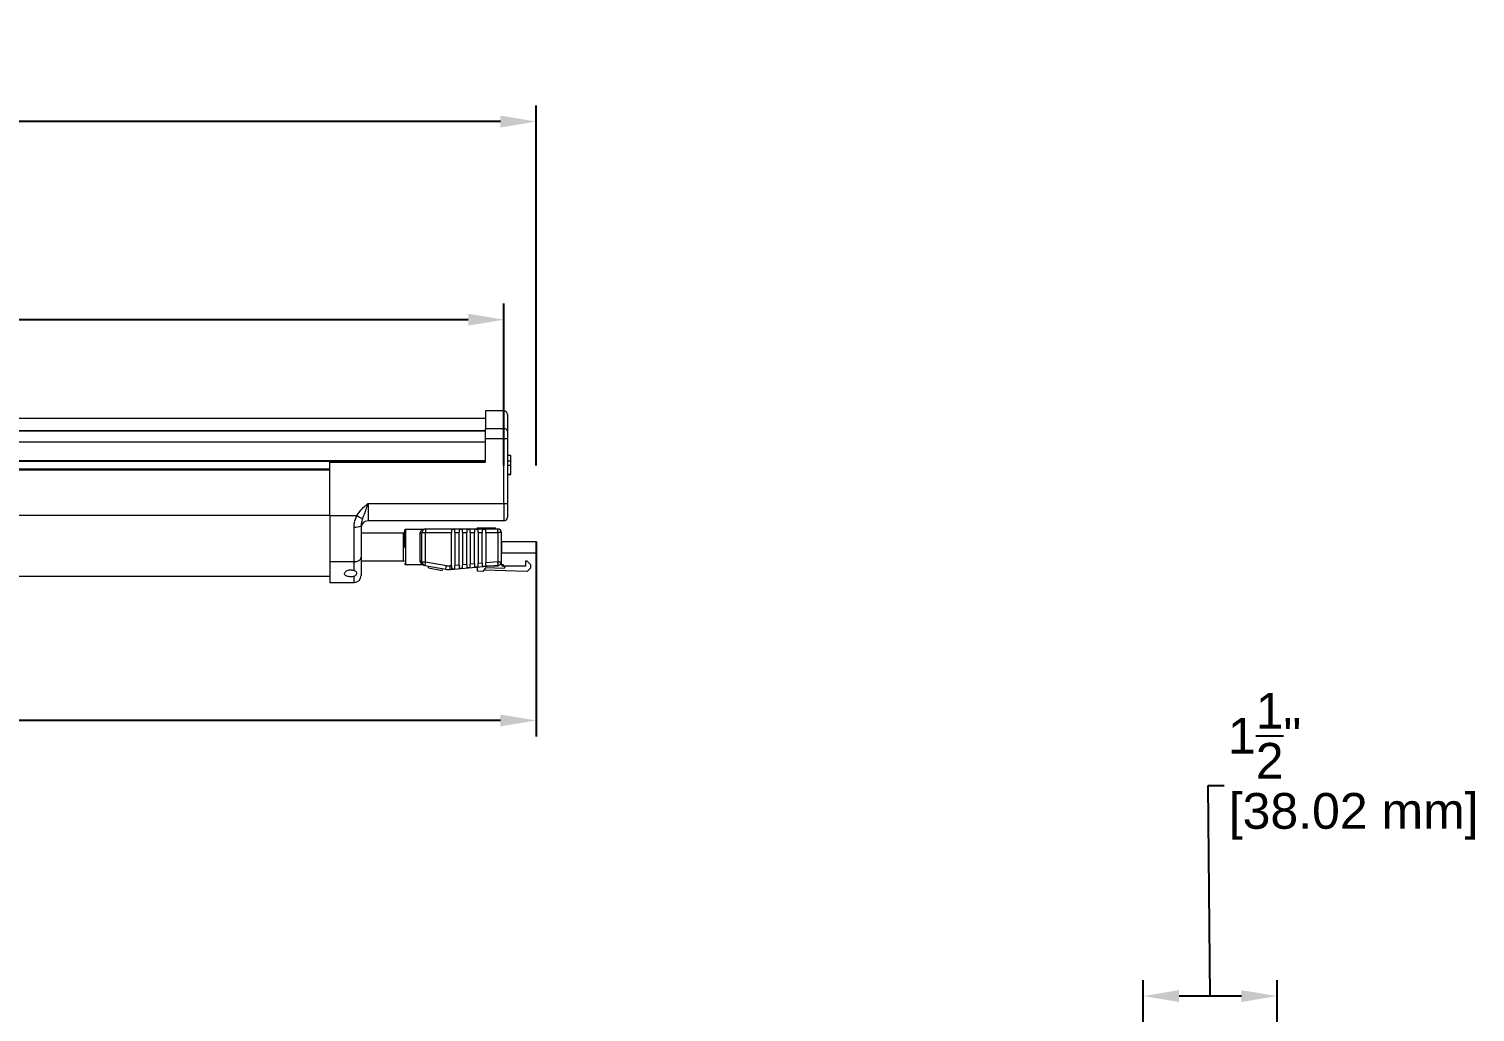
# Model space of a CAD drawing. Header units: inches. Extents: x 0 to 60, y -9.1 to 13.3.
# Drawn here: x 39.79 to 55.96, y 2.29 to 13.28 of the extents above; entities that cross this region are included whole.
import ezdxf

# ---------------------------------------------------------------- set-up
doc = ezdxf.new("R2010")
doc.units = ezdxf.units.IN
doc.header["$MEASUREMENT"] = 0
doc.layers.add('Dim', color=1, linetype='Continuous', lineweight=25)
doc.layers.add('轮廓线层', color=7, linetype='Continuous', lineweight=25)
doc.styles.get("Standard").update_dxf_attribs({"font": 'Arial.ttf'})
doc.dimstyles.new('.1 DIM', dxfattribs={"dimscale": 0, "dimtxt": 0.4, "dimasz": 0.4, "dimexe": 0.18, "dimexo": 0.0625, "dimgap": 0.09, "dimtad": 0, "dimtih": 1, "dimtoh": 1, "dimdec": 5, "dimzin": 0, "dimdsep": 46, "dimlunit": 4, "dimtxsty": 'Standard', "dimcen": 0.09, "dimadec": 0, "dimazin": 0, "dimtfac": 1, "dimtdec": 5, "dimtofl": 0, "dimtmove": 0, "dimatfit": 3, "dimfxl": 1, "dimtolj": 1, "dimtzin": 0, "dimarcsym": 0})

# ---------------------------------------------------------------- blocks, each defined once
blk = doc.blocks.new('*D36')
at = {"layer": 'Defpoints', "color": 0, "transparency": 16777216}
for p in [(52.253, 2.47), (52.253, 0.866), (53.75, 0.866)]:
    blk.add_point(p, dxfattribs=at)
at = {"layer": 'Dim', "color": 0, "lineweight": -2, "transparency": 16777216}
for p, q in [((53.001, 2.47), (52.977, 4.824)), ((52.977, 4.824), (53.157, 4.824)), ((52.253, 0.929), (52.253, 2.65)), ((53.75, 0.929), (53.75, 2.65)), ((53.35, 2.47), (52.653, 2.47))]:
    blk.add_line(p, q, dxfattribs=at)
at = {"layer": 'Dim', "color": 0, "transparency": 16777216}
for points in [[(52.653, 2.537), (52.653, 2.404), (52.253, 2.47)], [(53.35, 2.537), (53.35, 2.404), (53.75, 2.47)]]:
    blk.add_solid(points, dxfattribs=at)
at = {"layer": 'Dim', "color": 0, "transparency": 16777216, "char_height": 0.4, "attachment_point": 5}
for s, insert in [('\\A1;1{\\H1x;\\S1/2;}"', (53.61, 5.38)), ('\\A1;[38.02 mm]', (54.606, 4.48))]:
    blk.add_mtext(s, dxfattribs=dict(at, insert=insert))
blk = doc.blocks.new('*D40')
at = {"layer": 'Defpoints', "color": 0, "transparency": 16777216}
for p in [(45.103, 10.031), (0.209, 8.338), (45.103, 8.338)]:
    blk.add_point(p, dxfattribs=at)
at = {"layer": 'Dim', "color": 0, "lineweight": -2, "transparency": 16777216}
for p, q in [((0.209, 8.401), (0.209, 10.211)), ((45.103, 8.401), (45.103, 10.211)), ((0.609, 10.031), (20.918, 10.031)), ((44.703, 10.031), (24.394, 10.031))]:
    blk.add_line(p, q, dxfattribs=at)
at = {"layer": 'Dim', "color": 0, "transparency": 16777216}
for points in [[(0.609, 10.098), (0.609, 9.964), (0.209, 10.031)], [(44.703, 10.098), (44.703, 9.964), (45.103, 10.031)]]:
    blk.add_solid(points, dxfattribs=at)
at = {"layer": 'Dim', "color": 0, "transparency": 16777216, "char_height": 0.4, "attachment_point": 5}
for s, insert in [('\\A1;3\'-8{\\H1x;\\S29/32;}"', (22.656, 10.594)), ('\\A1;[1140.29 mm]', (22.656, 9.686))]:
    blk.add_mtext(s, dxfattribs=dict(at, insert=insert))
blk = doc.blocks.new('*D41')
at = {"layer": 'Defpoints', "color": 0, "transparency": 16777216}
for p in [(45.463, 12.246), (0.209, 8.338), (45.463, 8.338)]:
    blk.add_point(p, dxfattribs=at)
at = {"layer": 'Dim', "color": 0, "lineweight": -2, "transparency": 16777216}
for p, q in [((0.209, 8.401), (0.209, 12.426)), ((45.463, 8.401), (45.463, 12.426)), ((0.609, 12.246), (21.098, 12.246)), ((45.063, 12.246), (24.574, 12.246))]:
    blk.add_line(p, q, dxfattribs=at)
at = {"layer": 'Dim', "color": 0, "transparency": 16777216}
for points in [[(0.609, 12.313), (0.609, 12.179), (0.209, 12.246)], [(45.063, 12.313), (45.063, 12.179), (45.463, 12.246)]]:
    blk.add_solid(points, dxfattribs=at)
at = {"layer": 'Dim', "color": 0, "transparency": 16777216, "char_height": 0.4, "attachment_point": 5}
for s, insert in [('\\A1;3\'-9{\\H1x;\\S1/4;}"', (22.836, 12.801)), ('\\A1;[1149.45 mm]', (22.836, 11.901))]:
    blk.add_mtext(s, dxfattribs=dict(at, insert=insert))
blk = doc.blocks.new('*D42')
at = {"layer": 'Defpoints', "color": 0, "transparency": 16777216}
for p in [(0.041, 7.59), (45.463, 7.59), (45.463, 5.551)]:
    blk.add_point(p, dxfattribs=at)
at = {"layer": 'Dim', "color": 0, "lineweight": -2, "transparency": 16777216}
for p, q in [((0.041, 7.527), (0.041, 5.371)), ((45.463, 7.527), (45.463, 5.371)), ((0.441, 5.551), (21.014, 5.551)), ((45.063, 5.551), (24.49, 5.551))]:
    blk.add_line(p, q, dxfattribs=at)
at = {"layer": 'Dim', "color": 0, "transparency": 16777216}
for points in [[(0.441, 5.618), (0.441, 5.485), (0.041, 5.551)], [(45.063, 5.618), (45.063, 5.485), (45.463, 5.551)]]:
    blk.add_solid(points, dxfattribs=at)
at = {"layer": 'Dim', "color": 0, "transparency": 16777216, "char_height": 0.4, "attachment_point": 5}
for s, insert in [('\\A1;3\'-9{\\H1x;\\S7/16;}"', (22.752, 6.109)), ('\\A1;[1153.73 mm]', (22.752, 5.207))]:
    blk.add_mtext(s, dxfattribs=dict(at, insert=insert))

msp = doc.modelspace()

# ---------------------------------------------------------------- linework, layer by layer
at = {"color": 7, "linetype": 'Continuous', "lineweight": 15}
for p, q in [((40.337004, 8.927869), (0.454904, 8.927869)), ((44.896124, 8.927869), (40.337004, 8.927869)), ((45.102738, 9.010915), (44.896124, 9.010915)), ((44.896124, 9.010915), (44.896124, 8.814534)), ((45.141722, 8.971931), (45.141722, 8.781482)), ((40.337004, 8.786862), (0.454904, 8.786862)), ((44.896124, 8.786862), (40.337004, 8.786862)), ((44.896124, 8.814534), (45.102738, 8.814534)), ((44.896124, 8.69885), (44.896124, 8.814534)), ((45.102738, 8.69885), (45.102738, 8.814534)), ((45.141722, 8.781482), (45.141722, 8.69885)), ((45.102738, 8.69885), (44.896124, 8.69885)), ((44.896124, 8.438882), (44.896124, 8.69885)), ((45.141722, 8.69885), (45.102738, 8.69885)), ((45.102738, 7.977845), (45.102738, 8.69885)), ((45.141722, 8.69885), (45.141722, 7.977845)), ((40.337004, 8.446679), (38.842243, 8.446679)), ((44.896124, 8.446679), (40.337004, 8.446679)), ((43.15355, 7.841618), (43.15355, 8.438882)), ((43.15355, 8.438882), (44.896124, 8.438882)), ((45.180706, 8.51232), (45.141722, 8.51232)), ((45.180706, 8.448887), (45.141722, 8.448887)), ((45.180706, 8.453411), (45.180706, 8.51232)), ((38.842243, 8.360914), (40.337004, 8.360914)), ((40.337004, 8.360914), (43.15355, 8.360914)), ((45.180706, 8.400089), (45.141722, 8.400089)), ((45.180706, 8.299364), (45.141722, 8.299364)), ((45.180706, 8.296543), (45.141722, 8.296543)), ((45.180706, 8.299364), (45.180706, 8.400089)), ((43.582371, 7.977845), (43.582371, 7.782926)), ((43.582371, 7.977845), (45.102738, 7.977845)), ((45.102738, 7.977845), (45.141722, 7.977845)), ((45.102738, 7.977845), (45.102738, 7.782926)), ((45.141722, 7.977845), (45.141722, 7.82191)), ((43.15355, 7.841618), (43.457461, 7.841618)), ((43.15355, 7.841618), (43.15355, 7.324124)), ((43.457461, 7.841618), (43.504403, 7.904886)), ((45.102738, 7.782926), (43.582371, 7.782926)), ((43.426436, 7.324124), (43.426436, 7.713487)), ((43.504403, 7.726834), (43.504403, 7.37436)), ((43.978056, 7.646483), (43.504403, 7.646483)), ((44.198364, 7.685466), (44.001446, 7.685466)), ((44.165178, 7.337253), (44.165178, 7.637623)), ((44.18467, 7.65233), (44.223654, 7.65233)), ((44.18467, 7.321923), (44.18467, 7.65233)), ((44.223654, 7.691314), (44.223654, 7.65233)), ((45.034517, 7.691314), (44.223654, 7.691314)), ((44.223654, 7.65233), (44.516033, 7.65233)), ((44.223654, 7.321923), (44.223654, 7.65233)), ((44.516033, 7.690526), (44.555016, 7.690526)), ((44.516033, 7.690526), (44.516033, 7.65233)), ((44.516033, 7.280142), (44.516033, 7.65233)), ((44.555016, 7.65233), (44.555016, 7.690526)), ((44.555016, 7.65233), (44.601797, 7.65233)), ((44.555016, 7.65233), (44.555016, 7.283552)), ((44.601797, 7.690526), (44.64078, 7.690526)), ((44.601797, 7.690526), (44.601797, 7.65233)), ((44.601797, 7.287645), (44.601797, 7.65233)), ((44.64078, 7.65233), (44.64078, 7.690526)), ((44.64078, 7.65233), (44.687561, 7.65233)), ((44.64078, 7.65233), (44.64078, 7.291056)), ((44.687561, 7.690526), (44.726545, 7.690526)), ((44.687561, 7.690526), (44.687561, 7.65233)), ((44.687561, 7.295149), (44.687561, 7.65233)), ((44.726545, 7.65233), (44.726545, 7.690526)), ((44.726545, 7.65233), (44.773325, 7.65233)), ((44.726545, 7.65233), (44.726545, 7.298559)), ((44.773325, 7.690526), (44.812309, 7.690526)), ((44.773325, 7.690526), (44.773325, 7.65233)), ((44.773325, 7.302652), (44.773325, 7.65233)), ((44.801166, 7.699111), (44.801166, 7.691314)), ((44.805064, 7.703009), (44.831411, 7.703009)), ((44.812309, 7.65233), (44.812309, 7.690526)), ((44.812309, 7.65233), (44.85909, 7.65233)), ((44.812309, 7.65233), (44.812309, 7.306063)), ((44.831411, 7.703009), (44.827512, 7.699111)), ((44.827512, 7.699111), (44.827512, 7.691314)), ((44.983448, 7.699111), (44.827512, 7.699111)), ((44.831411, 7.703009), (44.979549, 7.703009)), ((44.85909, 7.690526), (44.898074, 7.690526)), ((44.85909, 7.690526), (44.85909, 7.65233)), ((44.85909, 7.310155), (44.85909, 7.65233)), ((44.898074, 7.65233), (44.898074, 7.690526)), ((44.898074, 7.65233), (45.034517, 7.65233)), ((44.898074, 7.65233), (44.898074, 7.313566)), ((44.979549, 7.703009), (44.983448, 7.699111)), ((44.979549, 7.703009), (45.005973, 7.703009)), ((44.983448, 7.699111), (44.983448, 7.691314)), ((45.009872, 7.691314), (45.009872, 7.699111)), ((45.034517, 7.65233), (45.034517, 7.691314)), ((45.0735, 7.65233), (45.034517, 7.65233)), ((45.034517, 7.65233), (45.034517, 7.325503)), ((45.0735, 7.325503), (45.0735, 7.65233)), ((45.0735, 7.552265), (45.0735, 7.425568)), ((45.0735, 7.552265), (45.463338, 7.552265)), ((43.426436, 7.324124), (43.15355, 7.324124)), ((43.15355, 7.324124), (43.15355, 7.09313)), ((43.426436, 7.226414), (43.426436, 7.324124)), ((43.504403, 7.37436), (43.504403, 7.171097)), ((43.504403, 7.334613), (43.978056, 7.334613)), ((44.001446, 7.295629), (44.187274, 7.295629)), ((44.216885, 7.283532), (44.452003, 7.242074)), ((44.458773, 7.280466), (44.223654, 7.321923)), ((44.516033, 7.280142), (44.499441, 7.27869)), ((44.502838, 7.239855), (45.037914, 7.286668)), ((44.516033, 7.280142), (44.516033, 7.2418)), ((44.601797, 7.287645), (44.555016, 7.283552)), ((44.555016, 7.24521), (44.555016, 7.283552)), ((44.601797, 7.287645), (44.601797, 7.249303)), ((44.687561, 7.295149), (44.64078, 7.291056)), ((44.64078, 7.252714), (44.64078, 7.291056)), ((44.687561, 7.295149), (44.687561, 7.256807)), ((44.773325, 7.302652), (44.726545, 7.298559)), ((44.726545, 7.260217), (44.726545, 7.298559)), ((44.773325, 7.302652), (44.773325, 7.26431)), ((44.85909, 7.310155), (44.812309, 7.306063)), ((44.812309, 7.267721), (44.812309, 7.306063)), ((44.85909, 7.310155), (44.85909, 7.271813)), ((45.034517, 7.325503), (44.898074, 7.313566)), ((44.898074, 7.275224), (44.898074, 7.313566)), ((45.034517, 7.325503), (45.0735, 7.325503)), ((45.0735, 7.425568), (45.463338, 7.425568)), ((45.0735, 7.29368), (45.0735, 7.325503)), ((45.0735, 7.29368), (45.092992, 7.29368)), ((45.092992, 7.29368), (45.092992, 7.274188)), ((45.342489, 7.332834), (45.342489, 7.274358)), ((45.36198, 7.332834), (45.342489, 7.332834)), ((45.400964, 7.29385), (45.36198, 7.332834)), ((45.400964, 7.29385), (45.400964, 7.254866)), ((2.197479, 7.1633), (40.337004, 7.1633)), ((40.337004, 7.1633), (43.15355, 7.1633)), ((44.2592, 7.256278), (44.262585, 7.275474)), ((44.2592, 7.256278), (44.412766, 7.2292)), ((44.412766, 7.2292), (44.416151, 7.248396)), ((44.555016, 7.24521), (44.516033, 7.2418)), ((44.64078, 7.252714), (44.601797, 7.249303)), ((44.726545, 7.260217), (44.687561, 7.256807)), ((44.812309, 7.267721), (44.773325, 7.26431)), ((44.808411, 7.21961), (44.808411, 7.266589)), ((44.866851, 7.21757), (44.808411, 7.21961)), ((44.898074, 7.275224), (44.85909, 7.271813)), ((44.898871, 7.260061), (44.866851, 7.21757)), ((45.36198, 7.215882), (44.878307, 7.232773)), ((45.034517, 7.274188), (44.895265, 7.274188)), ((44.898871, 7.260061), (45.100381, 7.253024)), ((45.342489, 7.274358), (45.092992, 7.274188)), ((45.112484, 7.274188), (45.112484, 7.264712)), ((45.36198, 7.215882), (45.400964, 7.254866)), ((43.15355, 7.09313), (43.426436, 7.09313))]:
    msp.add_line(p, q, dxfattribs=at)
at = {"color": 8, "linetype": 'Continuous', "lineweight": 15}
for p, q in [((45.102738, 8.814534), (45.102738, 9.010915)), ((40.337004, 8.786387), (0.454904, 8.786387)), ((44.896124, 8.786387), (40.337004, 8.786387)), ((40.337004, 8.661919), (0.454904, 8.661919)), ((44.896124, 8.661919), (40.337004, 8.661919)), ((38.842243, 8.458374), (40.337004, 8.458374)), ((40.337004, 8.458374), (44.896124, 8.458374)), ((38.842243, 8.364813), (40.337004, 8.364813)), ((38.842243, 8.353118), (40.337004, 8.353118)), ((40.337004, 8.364813), (43.15355, 8.364813)), ((40.337004, 8.353118), (43.15355, 8.353118)), ((8.964763, 7.845516), (40.337004, 7.845516)), ((40.337004, 7.845516), (43.15355, 7.845516)), ((43.978056, 7.334613), (43.978056, 7.646483)), ((44.001446, 7.685466), (44.001446, 7.48635)), ((44.827512, 7.699111), (44.801166, 7.699111)), ((45.009872, 7.699111), (44.983448, 7.699111)), ((44.001446, 7.48635), (44.001446, 7.295629)), ((43.426436, 7.09313), (43.426436, 7.162344))]:
    msp.add_line(p, q, dxfattribs=at)
at = {"color": 7, "linetype": 'Continuous', "lineweight": 15, "flags": 128}
for points in [[(43.457461, 7.841618), (43.467347, 7.836013), (43.477022, 7.830527), (43.486278, 7.825278), (43.49492, 7.820379), (43.502761, 7.815933), (43.509635, 7.812035), (43.515394, 7.80877), (43.519916, 7.806206)], [(44.223654, 7.321923), (44.216049, 7.321923), (44.208736, 7.321923), (44.201996, 7.321923), (44.196088, 7.321923), (44.19124, 7.321923), (44.187638, 7.321923), (44.185419, 7.321923), (44.18467, 7.321923)], [(44.223654, 7.321923), (44.222334, 7.314434), (44.221064, 7.307232), (44.219893, 7.300594), (44.218867, 7.294777), (44.218026, 7.290002), (44.2174, 7.286454), (44.217015, 7.28427), (44.216885, 7.283532)], [(44.502838, 7.239855), (44.502773, 7.240601), (44.50258, 7.242811), (44.502266, 7.2464), (44.501843, 7.251229), (44.501329, 7.257114), (44.500741, 7.263828), (44.500104, 7.271114), (44.499441, 7.27869)], [(45.037914, 7.286668), (45.037849, 7.287414), (45.037655, 7.289624), (45.037342, 7.293213), (45.036919, 7.298042), (45.036404, 7.303927), (45.035817, 7.310642), (45.03518, 7.317927), (45.034517, 7.325503)], [(45.04743, 7.28872), (45.042691, 7.281948), (45.034517, 7.274188)]]:
    msp.add_lwpolyline(points, dxfattribs=at)
at = {"color": 7, "linetype": 'Continuous', "lineweight": 15}
for centre, radius, start, end in [((45.102738, 8.971931), 0.038984, 0, 90), ((45.105478, 8.77825), 0.036387, 5.0948975, 94.3189551), ((43.582371, 7.704958), 0.077968, 90, 180), ((45.102738, 7.82191), 0.038984, 270, 0), ((43.445357, 7.83736), 0.12531, 261.3156623, 298.1125678), ((43.978056, 7.658178), 0.011695, 270, 0), ((44.223654, 7.65233), 0.038984, 90, 180), ((44.805064, 7.699111), 0.003898, 90, 180), ((45.005973, 7.699111), 0.003898, 0, 90), ((45.034516, 7.65233), 0.038984, 0, 90), ((43.978056, 7.322917), 0.011695, 0, 90), ((44.167037, 7.31956), 0.01779, 7.6344443, 95.998031), ((44.223654, 7.321924), 0.038984, 180.0001243, 260), ((44.48585, 7.434032), 0.155935, 260.0001525, 275), ((45.034516, 7.325503), 0.038984, 275, 0), ((45.092992, 7.29368), 0.019492, 180, 270), ((43.426436, 7.171097), 0.077968, 270, 0), ((44.48585, 7.434032), 0.194919, 260, 275), ((45.100789, 7.264712), 0.011695, 268, 0)]:
    msp.add_arc(centre, radius, start, end, dxfattribs=at)
for points, knots in [([(45.180706, 8.400089), (45.180706, 8.407551), (45.180706, 8.422467), (45.180706, 8.438735), (45.180706, 8.447626), (45.180706, 8.448467), (45.180706, 8.448887)], [0, 0, 0, 0, 0.279571564, 0.558819701, 0.779232956, 1, 1, 1, 1]), ([(43.504403, 7.904886), (43.515521, 7.916313), (43.540249, 7.941729), (43.567373, 7.964861), (43.582247, 7.977737), (43.582371, 7.977845)], [0, 0, 0, 0, 0.447530161, 0.995382602, 1, 1, 1, 1]), ([(43.582371, 7.977845), (43.582309, 7.977666), (43.578598, 7.966951), (43.571259, 7.945795), (43.557267, 7.906111), (43.5396, 7.859317), (43.526507, 7.823989), (43.519916, 7.806206)], [0, 0, 0, 0, 0.002977909, 0.178910351, 0.353024678, 0.674332367, 1, 1, 1, 1]), ([(43.426436, 7.713487), (43.427132, 7.729184), (43.42909, 7.773309), (43.446345, 7.814853), (43.457461, 7.841618)], [0, 0, 0, 0, 0.355754138, 1, 1, 1, 1]), ([(43.519916, 7.806206), (43.514364, 7.788568), (43.506051, 7.762162), (43.504814, 7.735641), (43.504403, 7.726834)], [0, 0, 0, 0, 0.667914937, 1, 1, 1, 1]), ([(44.001446, 7.685466), (43.999772, 7.685256), (43.996287, 7.684818), (43.992344, 7.681592), (43.990084, 7.677599), (43.989859, 7.674901), (43.989751, 7.673606)], [0, 0, 0, 0, 0.270669338, 0.563205171, 0.790385442, 1, 1, 1, 1]), ([(43.989751, 7.673761), (43.989751, 7.672528), (43.989751, 7.670099), (43.989751, 7.653439), (43.989751, 7.629939), (43.989751, 7.594289), (43.989751, 7.546946), (43.989751, 7.507843), (43.989751, 7.490548)], [0, 0, 0, 0, 0.157833558, 0.311050846, 0.4557959, 0.589445722, 0.818406639, 1, 1, 1, 1]), ([(44.165178, 7.637623), (44.166286, 7.644994), (44.168503, 7.659748), (44.179898, 7.674035), (44.193339, 7.683517), (44.196558, 7.684817), (44.198164, 7.685466)], [0, 0, 0, 0, 0.249818924, 0.500056249, 0.750412083, 1, 1, 1, 1]), ([(44.18467, 7.65233), (44.184377, 7.650403), (44.183791, 7.646549), (44.179284, 7.641687), (44.172841, 7.638286), (44.167733, 7.637844), (44.165178, 7.637623)], [0, 0, 0, 0, 0.249999915, 0.499993416, 0.749995285, 1, 1, 1, 1]), ([(44.20565, 7.686909), (44.203461, 7.68595), (44.200527, 7.684664), (44.197208, 7.685401), (44.196365, 7.685588)], [0, 0, 0, 0, 0.745958256, 1, 1, 1, 1]), ([(43.989751, 7.486602), (43.989957, 7.486566), (43.990385, 7.486492), (43.993549, 7.486408), (43.997484, 7.486358), (44.00016, 7.486353), (44.001446, 7.48635)], [0, 0, 0, 0, 0.270247484, 0.562417123, 0.789738384, 1, 1, 1, 1]), ([(43.426436, 7.324124), (43.435187, 7.324678), (43.452689, 7.325784), (43.47602, 7.334415), (43.493652, 7.347121), (43.503053, 7.361252), (43.504018, 7.370618), (43.504403, 7.37436)], [0, 0, 0, 0, 0.214082883, 0.428156926, 0.642425155, 0.857134872, 1, 1, 1, 1]), ([(43.504403, 7.37436), (43.503539, 7.368702), (43.50181, 7.357384), (43.488318, 7.342306), (43.46847, 7.330948), (43.446558, 7.324969), (43.432126, 7.324363), (43.426436, 7.324124)], [0, 0, 0, 0, 0.215355409, 0.430722587, 0.645789661, 0.860364411, 1, 1, 1, 1]), ([(43.989751, 7.307489), (43.989937, 7.305819), (43.990324, 7.302338), (43.993479, 7.298349), (43.997443, 7.29602), (44.000147, 7.295756), (44.001446, 7.295629)], [0, 0, 0, 0, 0.269512064, 0.56173335, 0.789420226, 1, 1, 1, 1]), ([(44.187282, 7.295536), (44.187419, 7.295557), (44.18808, 7.295657), (44.189227, 7.2955), (44.190667, 7.295331), (44.191885, 7.295071), (44.19336, 7.294685), (44.19519, 7.294027), (44.194866, 7.294347), (44.194635, 7.294576)], [0, 0, 0, 0, 0.019269383, 0.093133842, 0.158064054, 0.226211562, 0.30387825, 0.503934696, 1, 1, 1, 1]), ([(44.452003, 7.242074), (44.452105, 7.242651), (44.452308, 7.243805), (44.453874, 7.252684), (44.456111, 7.265374), (44.457886, 7.275435), (44.458773, 7.280466)], [0, 0, 0, 0, 0.249999584, 0.499999511, 0.749999644, 1, 1, 1, 1]), ([(43.426436, 7.162344), (43.423347, 7.161454), (43.413955, 7.158747), (43.395728, 7.156513), (43.373598, 7.156933), (43.353505, 7.160284), (43.336708, 7.166393), (43.324442, 7.175312), (43.318238, 7.187055), (43.319895, 7.2012), (43.330782, 7.216149), (43.349173, 7.227895), (43.370726, 7.234341), (43.391142, 7.235719), (43.410469, 7.232837), (43.42143, 7.228825), (43.426382, 7.22644), (43.426436, 7.226414)], [0, 0, 0, 0, 0.035766968, 0.108743423, 0.176788568, 0.243575628, 0.31214852, 0.38529056, 0.465579302, 0.554651082, 0.651032161, 0.746751399, 0.812361426, 0.878236159, 0.938114424, 0.999327628, 1, 1, 1, 1]), ([(43.426436, 7.162344), (43.431994, 7.165036), (43.444614, 7.171149), (43.45449, 7.186574), (43.457113, 7.202267), (43.449138, 7.214523), (43.4362, 7.221679), (43.427968, 7.225671), (43.426436, 7.226414)], [0, 0, 0, 0, 0.158824312, 0.360637302, 0.565935911, 0.774405118, 0.958012779, 1, 1, 1, 1])]:
    msp.add_open_spline(points, degree=3, knots=knots, dxfattribs=at)
at = {"color": 8, "linetype": 'Continuous', "lineweight": 15}
msp.add_open_spline([(44.187274, 7.295629), (44.186511, 7.296151), (44.185367, 7.296935), (44.180184, 7.301534), (44.174772, 7.30766), (44.167597, 7.318192), (44.165984, 7.330902), (44.165178, 7.337253)], degree=3, knots=[0, 0, 0, 0, 0.249880897, 0.375048309, 0.500207554, 0.750269823, 1, 1, 1, 1], dxfattribs=at)
at = {"layer": '轮廓线层'}
msp.add_line((45.463338, 7.552265), (45.463338, 7.425568), dxfattribs=at)

# ---------------------------------------------------------------- dimensions: what is measured, and where the dimension line sits
at = {"layer": 'Dim'}
for base, p1, p2, picture, middle in [((45.463338, 12.24603), (0.209306, 8.338348), (45.463338, 8.338348), '*D41', (22.836322, 12.24603)), ((45.102738, 10.030908), (0.209306, 8.338348), (45.102738, 8.338348), '*D40', (22.656022, 10.030908)), ((45.463338, 5.55126), (0.041057, 7.58983), (45.463338, 7.58983), '*D42', (22.752197, 5.55126))]:
    dim = msp.add_linear_dim(base=base, p1=p1, p2=p2, dimstyle='.1 DIM', override={"dimscale": 1, "dimpost": '\\X'}, dxfattribs=at)
    dim.commit()
    dim.dimension.update_dxf_attribs({"geometry": picture, "text_midpoint": middle})
dim = msp.add_linear_dim(base=(52.252508, 2.470496), p1=(53.749537, 0.866104), p2=(52.252508, 0.866104), dimstyle='.1 DIM', override={"dimscale": 1, "dimpost": '\\X', "dimtmove": 1}, dxfattribs=at)
dim.commit()
dim.dimension.update_dxf_attribs({"geometry": '*D36', "text_midpoint": (53.24732, 4.824488), "dimtype": 160})

doc.saveas('drawing.dxf')
